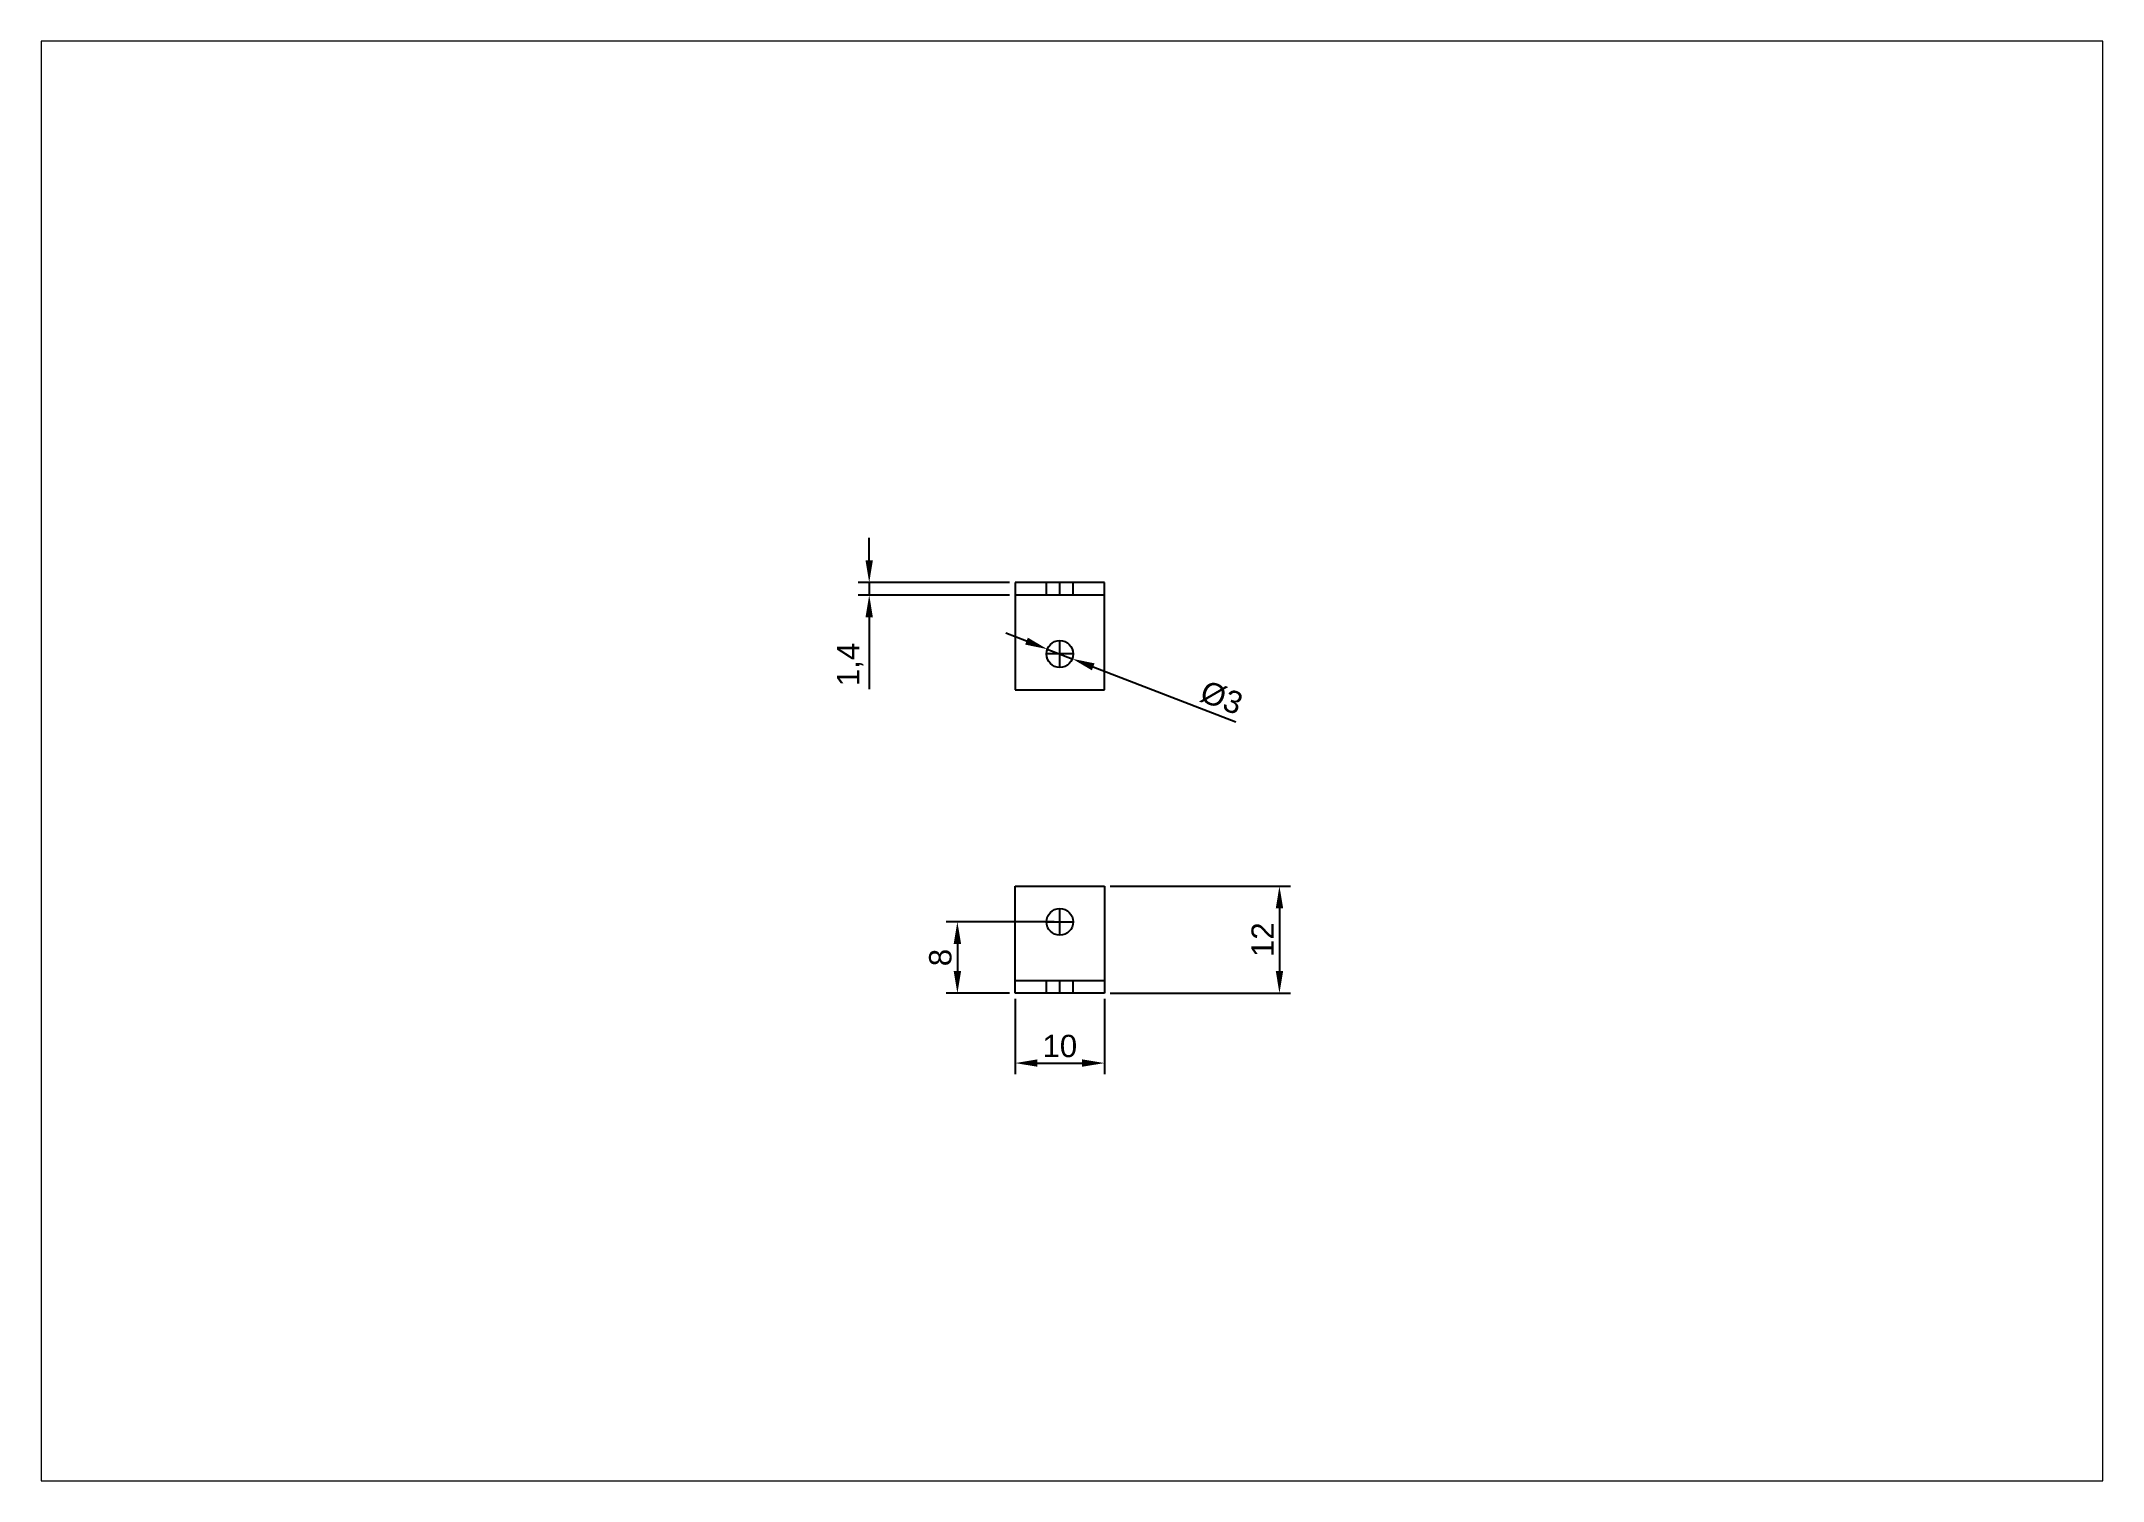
# Paper-space layout 'Sheet1' of a CAD drawing. Header units: millimetres. Extents: x 59 to 290, y 41 to 202.
# The model-space entities are those that its viewports show. They can reach past a viewport. Long polylines and large blocks are cut down to what shows.
import ezdxf

# ---------------------------------------------------------------- set-up
doc = ezdxf.new("R2010")
doc.units = ezdxf.units.MM
doc.linetypes.add('DASH2', pattern=[19.05, 12.7, -6.35])
for name, color, linetype in [('Dim', 5, 'Continuous'), ('Hidden', 2, 'DASH2'), ('Hidden2', 6, 'Continuous')]:
    doc.layers.add(name, color=color, linetype=linetype)
doc.styles.get("Standard").update_dxf_attribs({"font": 'arial.ttf'})
doc.dimstyles.new('ISO-25', dxfattribs={"dimtxt": 2.5, "dimasz": 2.5, "dimexe": 1.25, "dimexo": 0.625, "dimtad": 1, "dimtxsty": 'Standard', "dimcen": 2.5, "dimadec": 0, "dimazin": 0, "dimtfac": 1, "dimtmove": 0, "dimatfit": 3, "dimfxl": 1, "dimarcsym": 0})

# ---------------------------------------------------------------- blocks, each defined once
blk = doc.blocks.new('*D38')
at = {"layer": 'Defpoints', "color": 0}
for p in [(167.81, 95.71), (177.81, 95.71), (177.81, 87.89)]:
    blk.add_point(p, dxfattribs=at)
at = {"layer": 'Dim', "color": 0, "lineweight": -2}
for p, q in [((167.81, 95.08), (167.81, 86.64)), ((177.81, 95.08), (177.81, 86.64)), ((170.31, 87.89), (175.31, 87.89))]:
    blk.add_line(p, q, dxfattribs=at)
at = {"layer": 'Dim', "color": 0}
for points in [[(170.31, 88.31), (170.31, 87.48), (167.81, 87.89)], [(175.31, 87.48), (175.31, 88.31), (177.81, 87.89)]]:
    blk.add_solid(points, dxfattribs=at)
at = {"layer": 'Dim', "color": 0, "insert": (172.81, 89.79), "char_height": 2.5, "attachment_point": 5}
blk.add_mtext('10', dxfattribs=at)
blk = doc.blocks.new('*D39')
at = {"layer": 'Defpoints', "color": 0}
for p in [(177.81, 107.71), (177.81, 95.71), (197.4, 95.71)]:
    blk.add_point(p, dxfattribs=at)
at = {"layer": 'Dim', "color": 0, "lineweight": -2}
for p, q in [((178.44, 107.71), (198.65, 107.71)), ((197.4, 105.21), (197.4, 98.21)), ((178.44, 95.71), (198.65, 95.71))]:
    blk.add_line(p, q, dxfattribs=at)
at = {"layer": 'Dim', "color": 0}
for points in [[(197.82, 105.21), (196.99, 105.21), (197.4, 107.71)], [(196.99, 98.21), (197.82, 98.21), (197.4, 95.71)]]:
    blk.add_solid(points, dxfattribs=at)
at = {"layer": 'Dim', "color": 0, "insert": (195.52, 101.71), "char_height": 2.5, "attachment_point": 5, "rotation": 90}
blk.add_mtext('12', dxfattribs=at)
blk = doc.blocks.new('*D40')
at = {"layer": 'Defpoints', "color": 0}
for p in [(167.81, 141.71), (151.47, 140.31), (167.81, 140.31)]:
    blk.add_point(p, dxfattribs=at)
at = {"layer": 'Dim', "color": 0, "lineweight": -2}
for p, q in [((151.47, 144.21), (151.47, 146.71)), ((167.19, 141.71), (150.22, 141.71)), ((151.47, 141.71), (151.47, 140.31)), ((167.19, 140.31), (150.22, 140.31)), ((151.47, 137.81), (151.47, 129.76))]:
    blk.add_line(p, q, dxfattribs=at)
at = {"layer": 'Dim', "color": 0}
for points in [[(151.05, 144.21), (151.88, 144.21), (151.47, 141.71)], [(151.88, 137.81), (151.05, 137.81), (151.47, 140.31)]]:
    blk.add_solid(points, dxfattribs=at)
at = {"layer": 'Dim', "color": 0, "insert": (149.34, 132.53), "char_height": 2.5, "attachment_point": 5, "rotation": 90}
blk.add_mtext('1,4', dxfattribs=at)
blk = doc.blocks.new('*D41')
at = {"layer": 'Defpoints', "color": 0}
for p in [(171.41, 134.25), (174.21, 133.17)]:
    blk.add_point(p, dxfattribs=at)
at = {"layer": 'Dim', "color": 0, "lineweight": -2}
for p, q in [((169.08, 135.15), (166.75, 136.05)), ((171.41, 134.25), (174.21, 133.17)), ((176.55, 132.27), (192.53, 126.1))]:
    blk.add_line(p, q, dxfattribs=at)
at = {"layer": 'Dim', "color": 0}
for points in [[(168.93, 134.76), (169.23, 135.54), (171.41, 134.25)], [(176.7, 132.66), (176.4, 131.88), (174.21, 133.17)]]:
    blk.add_solid(points, dxfattribs=at)
at = {"layer": 'Dim', "color": 0, "insert": (190.92, 128.8), "char_height": 2.5, "attachment_point": 5, "rotation": 338.893}
blk.add_mtext('%%c3', dxfattribs=at)
blk = doc.blocks.new('*D42')
at = {"layer": 'Defpoints', "color": 0}
for p in [(172.81, 103.71), (161.34, 95.71), (167.81, 95.71)]:
    blk.add_point(p, dxfattribs=at)
at = {"layer": 'Dim', "color": 0, "lineweight": -2}
for p, q in [((172.19, 103.71), (160.09, 103.71)), ((161.34, 101.21), (161.34, 98.21)), ((167.19, 95.71), (160.09, 95.71))]:
    blk.add_line(p, q, dxfattribs=at)
at = {"layer": 'Dim', "color": 0}
for points in [[(161.76, 101.21), (160.92, 101.21), (161.34, 103.71)], [(160.92, 98.21), (161.76, 98.21), (161.34, 95.71)]]:
    blk.add_solid(points, dxfattribs=at)
at = {"layer": 'Dim', "color": 0, "insert": (159.44, 99.71), "char_height": 2.5, "attachment_point": 5, "rotation": 90}
blk.add_mtext('8', dxfattribs=at)

msp = doc.modelspace()

# ---------------------------------------------------------------- linework, layer by layer
for p, q in [((-20, 268), (-30, 268)), ((-30, 268), (-30, 256)), ((-20, 256), (-20, 268)), ((-20, 266.6), (-30, 266.6)), ((-30, 256), (-20, 256)), ((-30, 234), (-20, 234)), ((-30, 222), (-30, 234)), ((-20, 234), (-20, 222)), ((-20, 223.4), (-30, 223.4)), ((-20, 222), (-30, 222))]:
    msp.add_line(p, q)
for centre in [(-25, 260), (-25, 230)]:
    msp.add_circle(centre, 1.5)
at = {"layer": 'Hidden'}
for p, q in [((-26.5, 266.6), (-26.5, 268)), ((-23.5, 266.6), (-23.5, 268)), ((-26.5, 222), (-26.5, 223.4)), ((-23.5, 222), (-23.5, 223.4))]:
    msp.add_line(p, q, dxfattribs=at)
at = {"layer": 'Hidden2'}
for p, q in [((-25, 266.6), (-25, 268)), ((-25, 258.5), (-25, 261.5)), ((-23.5, 260), (-26.5, 260)), ((-25, 228.5), (-25, 231.5)), ((-26.5, 230), (-23.5, 230)), ((-25, 222), (-25, 223.4))]:
    msp.add_line(p, q, dxfattribs=at)

psp = doc.layouts.new('Sheet1')

# ---------------------------------------------------------------- dimensions: what is measured, and where the dimension line sits
at = {"layer": 'Dim'}
for base, p1, p2, picture, middle in [((151.4655, 140.3083), (167.8137, 141.7083), (167.8137, 140.3083), '*D40', (149.3393, 132.532)), ((197.4044, 95.7083), (177.8137, 107.7083), (177.8137, 95.7083), '*D39', (195.5244, 101.7083)), ((161.3402, 95.7083), (172.8137, 103.7083), (167.8137, 95.7083), '*D42', (159.4389, 99.7083))]:
    dim = psp.add_linear_dim(base=base, p1=p1, p2=p2, angle=90, dimstyle='ISO-25', override={"dimlfac": -1}, dxfattribs=at)
    dim.commit()
    dim.dimension.update_dxf_attribs({"geometry": picture, "text_midpoint": middle})
dim = psp.add_diameter_dim_2p(p1=(171.4143, 134.2485), p2=(174.2131, 133.1681), dimstyle='ISO-25', override={"dimlfac": -1}, dxfattribs=at)
dim.commit()
dim.dimension.update_dxf_attribs({"geometry": '*D41', "text_midpoint": (190.2212, 126.9888), "dimtype": 163})
dim = psp.add_linear_dim(base=(177.8137, 87.8921), p1=(167.8137, 95.7083), p2=(177.8137, 95.7083), dimstyle='ISO-25', override={"dimlfac": -1}, dxfattribs=at)
dim.commit()
dim.dimension.update_dxf_attribs({"geometry": '*D38', "text_midpoint": (172.8137, 89.7934)})

# ---------------------------------------------------------------- viewports
at = {"layer": '0', "view_target_point": (-133.6397, 27.0157)}
psp.add_viewport(center=(174.174, 121.724), size=(230.832, 161.232), view_center_point=(110, 221), view_height=161.232, dxfattribs=at)

doc.saveas('drawing.dxf')
